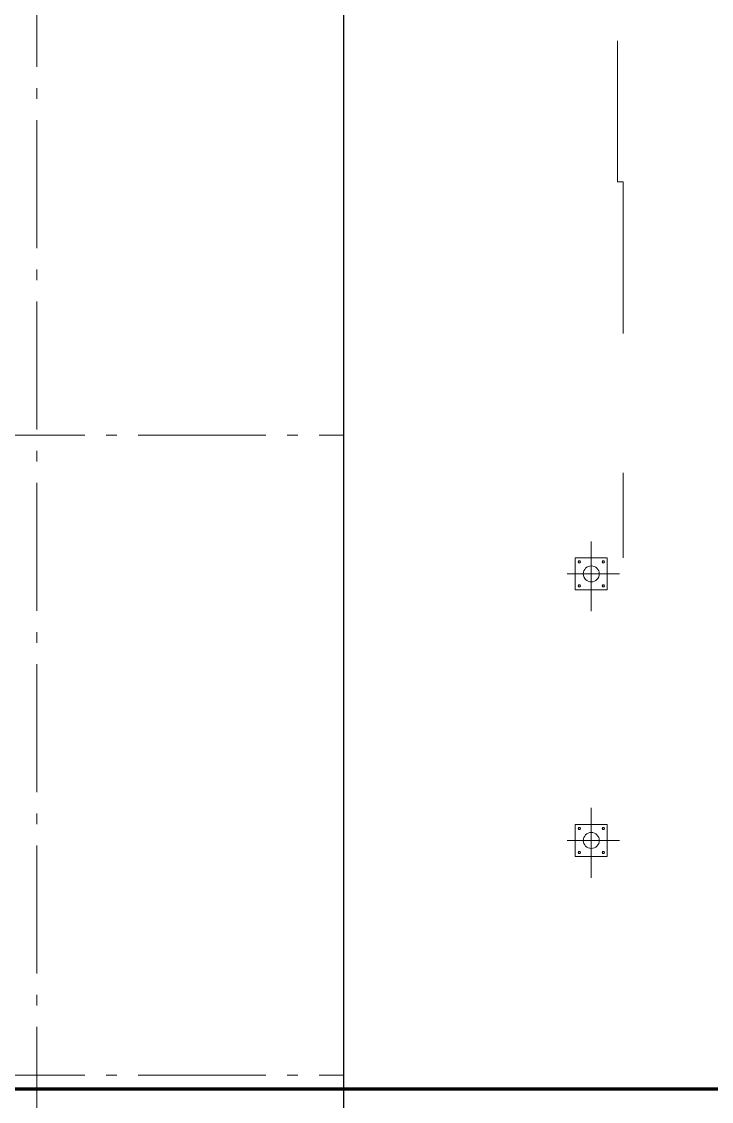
# Model space of a CAD drawing. Header units: millimetres. Extents: x -187347 to 135007, y -6415 to 292048.
# Drawn here: x -21084 to -14613, y 13808 to 23934 of the extents above; entities that cross this region are included whole.
import ezdxf

# ---------------------------------------------------------------- set-up
doc = ezdxf.new("R2010")
doc.units = ezdxf.units.MM
doc.header["$LTSCALE"] = 100
doc.linetypes.add('Z_LINE-CNTR', pattern=[17, 12, -2, 1, -2])
doc.layers.get('0').update_dxf_attribs({"lineweight": 18})
for name, color, linetype, lineweight in [('A-FLOR', 7, 'Continuous', 5), ('A-GENM', 7, 'Continuous', 5), ('A-WALL', 7, 'Continuous', 5), ('BORDER', 4, 'Continuous', 70), ('S-GRID', 7, 'Continuous', 5)]:
    doc.layers.add(name, color=color, linetype=linetype, lineweight=lineweight)
doc.layers.add('Tracklength', color=4, linetype='Continuous')

# ---------------------------------------------------------------- blocks, each defined once
blk = doc.blocks.new('A0-Frame')
at = {"layer": 'BORDER'}
blk.add_lwpolyline([(500, 82600), (117400, 82600), (117400, 500), (500, 500)], close=True, dxfattribs=at)
blk = doc.blocks.new('OCC_AR_INT_Bollard - AR_M3_GM_BOLLARD_B_1200mmH-STAINLESS STEEL-8481564-BLOCK WORK - GROUND FLOOR PLAN - FOR SITE')
at = {"layer": 'A-GENM', "color": 253, "true_color": 0xaaaaaa}
for p, q in [((0, -225), (0, 265)), ((150, 150), (-150, 150)), ((-150, 150), (-150, -150)), ((-150, 150), (150, 150)), ((-150, -150), (-150, 150)), ((-122, 118), (-113, 123)), ((-122, 107), (-122, 118)), ((-113, 102), (-122, 107)), ((-113, 123), (-104, 118)), ((-104, 107), (-113, 102)), ((-104, 118), (-104, 107)), ((104, 118), (112, 123)), ((104, 107), (104, 118)), ((112, 102), (104, 107)), ((122, 107), (112, 102)), ((112, 123), (122, 118)), ((122, 118), (122, 107)), ((150, -150), (150, 150)), ((150, -150), (150, 150)), ((-305, 0), (350, 0)), ((-150, -150), (150, -150)), ((-150, -150), (150, -150)), ((-122, -107), (-113, -102)), ((-122, -118), (-122, -107)), ((-113, -123), (-122, -118)), ((-104, -118), (-113, -123)), ((-113, -102), (-104, -107)), ((-104, -107), (-104, -118)), ((104, -107), (112, -102)), ((104, -118), (104, -107)), ((112, -123), (104, -118)), ((112, -102), (122, -107)), ((122, -118), (112, -123)), ((122, -107), (122, -118))]:
    blk.add_line(p, q, dxfattribs=at)
for start, end in [(360, 180), (180, 360)]:
    blk.add_arc((0, 0), 75, start, end, dxfattribs=at)

msp = doc.modelspace()

# ---------------------------------------------------------------- linework, layer by layer
at = {"layer": 'A-FLOR'}
for p, q in [((-15440.7, 18907.4), (-15440.7, 19702.9)), ((-15439.9, 18907.4), (-15440.7, 18907.4))]:
    msp.add_line(p, q, dxfattribs=at)
at = {"layer": 'A-WALL'}
for p, q in [((-15494.9, 23755), (-15494.9, 23405)), ((-15494.9, 22680.3), (-15494.9, 23755)), ((-15494.9, 22680), (-15494.9, 23405)), ((-15494.9, 22680.3), (-15494.9, 22430)), ((-15494.9, 22680), (-15494.9, 22430)), ((-15439.9, 22430), (-15494.9, 22430)), ((-15494.9, 22430), (-15439.9, 22430)), ((-15439.9, 21010), (-15439.9, 22430)), ((-15439.9, 22430), (-15439.9, 21010)), ((-15439.9, 18904.8), (-15439.9, 19700)), ((-15439.9, 19700), (-15439.9, 18904.8))]:
    msp.add_line(p, q, dxfattribs=at)
at = {"layer": 'S-GRID', "color": 152, "linetype": 'Z_LINE-CNTR'}
for p, q in [((-20939.9, 111408.8), (-20939.9, -6038.2)), ((-89691.4, 20055), (-18064, 20055)), ((-89691.4, 14055), (-18064, 14055))]:
    msp.add_line(p, q, dxfattribs=at)
at = {"layer": 'Tracklength'}
msp.add_lwpolyline([(-89691.4, 120387.9), (-18064, 120387.9), (-18064, -6038.2), (-89691.4, -6038.2)], close=True, dxfattribs=at)

# ---------------------------------------------------------------- block references
msp.add_blockref('A0-Frame', (-97112.4, 13423.2))
at = {"layer": 'A-GENM', "color": 253, "lineweight": 5, "true_color": 0xaaaaaa, "rotation": 270}
for p in [(-15739.9, 18755), (-15739.9, 16255)]:
    msp.add_blockref('OCC_AR_INT_Bollard - AR_M3_GM_BOLLARD_B_1200mmH-STAINLESS STEEL-8481564-BLOCK WORK - GROUND FLOOR PLAN - FOR SITE', p, dxfattribs=at)

doc.saveas('drawing.dxf')
